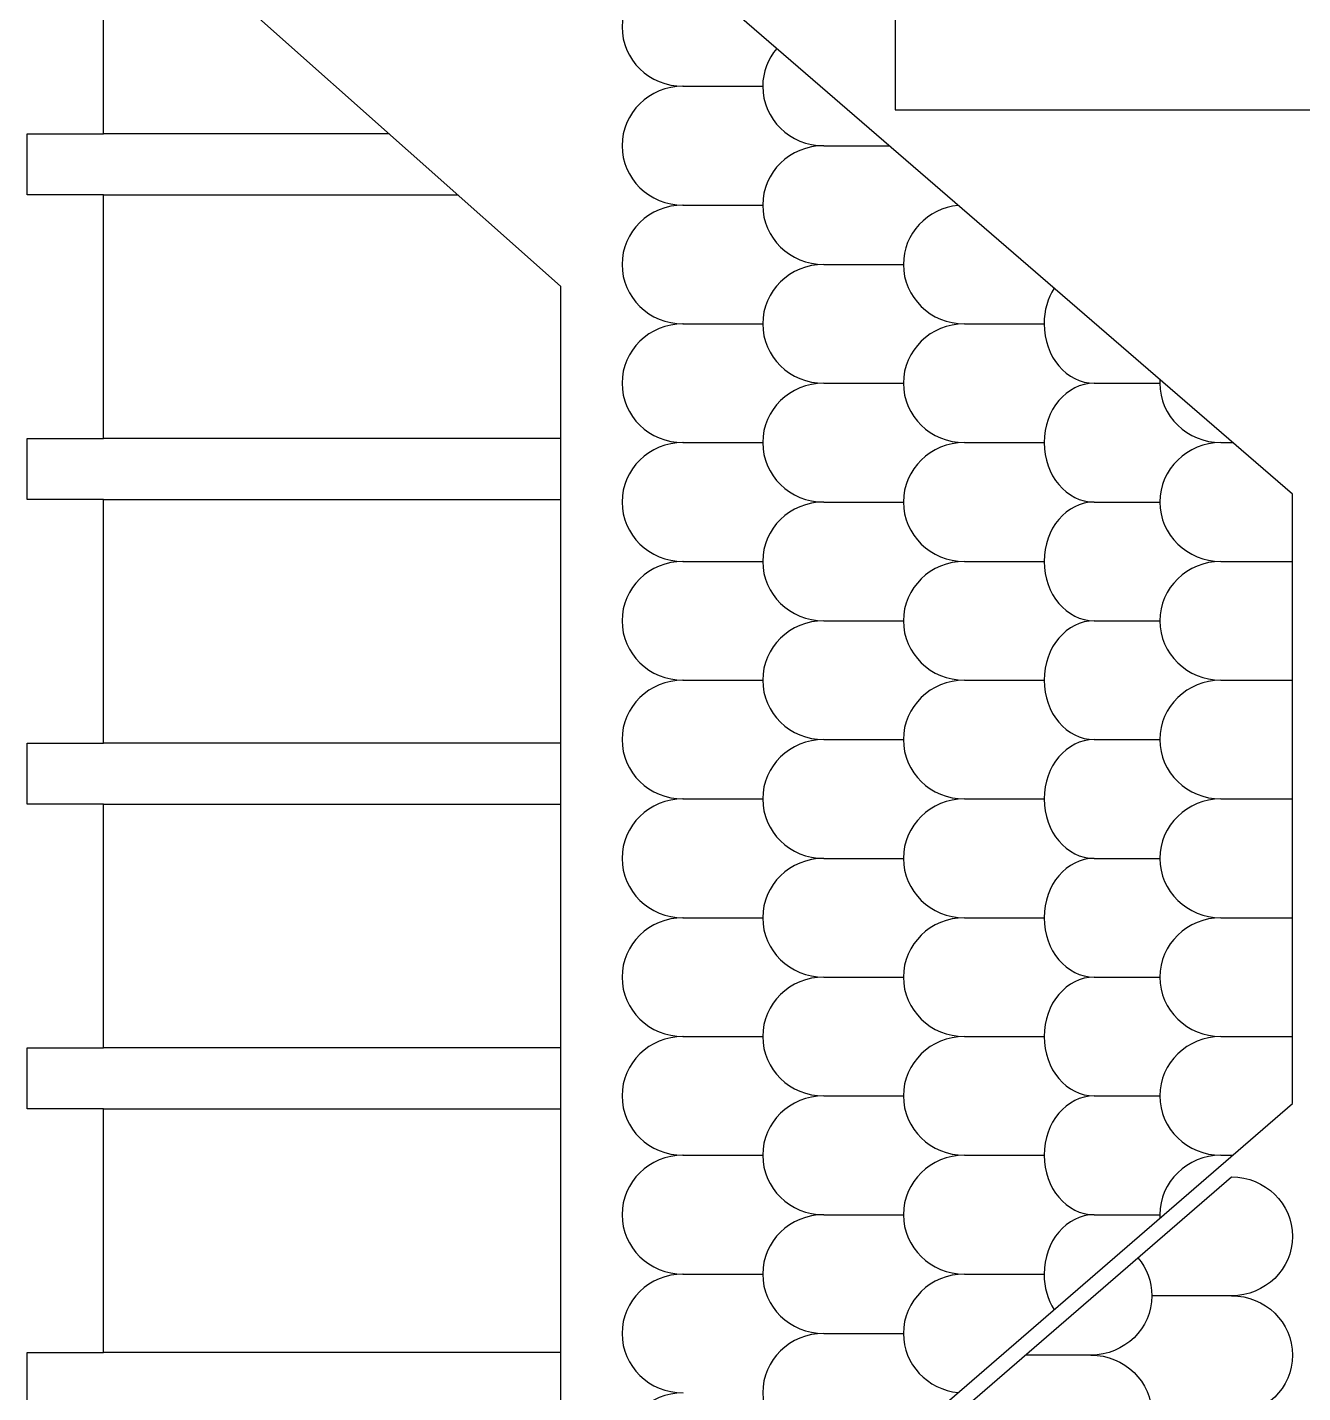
# Model space of a CAD drawing. Header units: centimetres. Extents: x -67.6 to -19.4, y -15.9 to 27.8.
# Drawn here: x -59.6 to -53.33, y 17.36 to 24.08 of the extents above; entities that cross this region are included whole.
import ezdxf

# ---------------------------------------------------------------- set-up
doc = ezdxf.new("R2010")
doc.units = ezdxf.units.CM
doc.header["$MEASUREMENT"] = 0
doc.layers.add('Layer 1', color=7, linetype='Continuous')

msp = doc.modelspace()

# ---------------------------------------------------------------- linework, layer by layer
at = {"layer": 'Layer 1', "color": 250, "lineweight": 25}
for points, knots in [([(-55.33213, 23.67876), (-55.33213, 23.67876), (-55.33213, 27.77876), (-55.33213, 27.77876), (-55.33213, 27.77876), (-51.23213, 27.77876), (-51.23213, 27.77876), (-51.23213, 27.77876), (-51.23213, 23.67876), (-51.23213, 23.67876), (-51.23213, 23.67876), (-55.33213, 23.67876), (-55.33213, 23.67876)], [0, 0, 0, 0, 0.25, 0.25, 0.25, 0.5, 0.5, 0.5, 0.75, 0.75, 0.75, 1, 1, 1, 1]), ([(-59.22922, 14.26102), (-59.22922, 14.26102), (-59.22922, 13.01102), (-59.22922, 13.01102), (-59.22922, 13.01102), (-56.97922, 15.01102), (-56.97922, 15.01102), (-56.97922, 15.01102), (-56.97922, 22.81102), (-56.97922, 22.81102), (-56.97922, 22.81102), (-59.22922, 24.81102), (-59.22922, 24.81102), (-59.22922, 24.81102), (-59.22922, 23.56102), (-59.22922, 23.56102), (-59.22922, 23.56102), (-59.60422, 23.56102), (-59.60422, 23.56102), (-59.60422, 23.56102), (-59.60422, 23.26102), (-59.60422, 23.26102), (-59.60422, 23.26102), (-59.22922, 23.26102), (-59.22922, 23.26102), (-59.22922, 23.26102), (-59.22922, 22.06102), (-59.22922, 22.06102), (-59.22922, 22.06102), (-59.60422, 22.06102), (-59.60422, 22.06102), (-59.60422, 22.06102), (-59.60422, 21.76102), (-59.60422, 21.76102), (-59.60422, 21.76102), (-59.22922, 21.76102), (-59.22922, 21.76102), (-59.22922, 21.76102), (-59.22922, 20.56102), (-59.22922, 20.56102), (-59.22922, 20.56102), (-59.60422, 20.56102), (-59.60422, 20.56102), (-59.60422, 20.56102), (-59.60422, 20.26102), (-59.60422, 20.26102), (-59.60422, 20.26102), (-59.22922, 20.26102), (-59.22922, 20.26102), (-59.22922, 20.26102), (-59.22922, 19.06102), (-59.22922, 19.06102), (-59.22922, 19.06102), (-59.60422, 19.06102), (-59.60422, 19.06102), (-59.60422, 19.06102), (-59.60422, 18.76102), (-59.60422, 18.76102), (-59.60422, 18.76102), (-59.22922, 18.76102), (-59.22922, 18.76102), (-59.22922, 18.76102), (-59.22922, 17.56102), (-59.22922, 17.56102), (-59.22922, 17.56102), (-59.60422, 17.56102), (-59.60422, 17.56102), (-59.60422, 17.56102), (-59.60422, 17.26102), (-59.60422, 17.26102), (-59.60422, 17.26102), (-59.22922, 17.26102), (-59.22922, 17.26102), (-59.22922, 17.26102), (-59.22922, 16.06102), (-59.22922, 16.06102), (-59.22922, 16.06102), (-59.60422, 16.06102), (-59.60422, 16.06102), (-59.60422, 16.06102), (-59.60422, 15.76102), (-59.60422, 15.76102), (-59.60422, 15.76102), (-59.22922, 15.76102), (-59.22922, 15.76102), (-59.22922, 15.76102), (-59.22922, 14.56102), (-59.22922, 14.56102), (-59.22922, 14.56102), (-59.60422, 14.56102), (-59.60422, 14.56102), (-59.60422, 14.56102), (-59.60422, 14.26102), (-59.60422, 14.26102), (-59.60422, 14.26102), (-59.22922, 14.26102), (-59.22922, 14.26102)], [0, 0, 0, 0, 0.03125, 0.03125, 0.03125, 0.0625, 0.0625, 0.0625, 0.09375, 0.09375, 0.09375, 0.125, 0.125, 0.125, 0.15625, 0.15625, 0.15625, 0.1875, 0.1875, 0.1875, 0.21875, 0.21875, 0.21875, 0.25, 0.25, 0.25, 0.28125, 0.28125, 0.28125, 0.3125, 0.3125, 0.3125, 0.34375, 0.34375, 0.34375, 0.375, 0.375, 0.375, 0.40625, 0.40625, 0.40625, 0.4375, 0.4375, 0.4375, 0.46875, 0.46875, 0.46875, 0.5, 0.5, 0.5, 0.53125, 0.53125, 0.53125, 0.5625, 0.5625, 0.5625, 0.59375, 0.59375, 0.59375, 0.625, 0.625, 0.625, 0.65625, 0.65625, 0.65625, 0.6875, 0.6875, 0.6875, 0.71875, 0.71875, 0.71875, 0.75, 0.75, 0.75, 0.78125, 0.78125, 0.78125, 0.8125, 0.8125, 0.8125, 0.84375, 0.84375, 0.84375, 0.875, 0.875, 0.875, 0.90625, 0.90625, 0.90625, 0.9375, 0.9375, 0.9375, 0.96875, 0.96875, 0.96875, 1, 1, 1, 1]), ([(-56.37666, 24.37936), (-56.37666, 24.37936), (-53.37656, 21.78625), (-53.37656, 21.78625), (-53.37656, 21.78625), (-53.37656, 18.78625), (-53.37656, 18.78625), (-53.37656, 18.78625), (-56.37666, 16.19315), (-56.37666, 16.19315), (-56.54234, 16.19315), (-56.67666, 16.32404), (-56.67666, 16.48551), (-56.67666, 16.64699), (-56.54234, 16.77788), (-56.37666, 16.77788), (-56.54234, 16.77788), (-56.67666, 16.90877), (-56.67666, 17.07024), (-56.67666, 17.23172), (-56.54234, 17.36261), (-56.37666, 17.36261), (-56.54234, 17.36261), (-56.67666, 17.4935), (-56.67666, 17.65497), (-56.67666, 17.81644), (-56.54234, 17.94735), (-56.37666, 17.94735), (-56.54234, 17.94734), (-56.67666, 18.07823), (-56.67666, 18.2397), (-56.67666, 18.40117), (-56.54234, 18.53207), (-56.37666, 18.53207), (-56.54234, 18.53206), (-56.67666, 18.66296), (-56.67666, 18.82443), (-56.67666, 18.9859), (-56.54234, 19.1168), (-56.37666, 19.1168), (-56.54234, 19.11679), (-56.67666, 19.24768), (-56.67666, 19.40916), (-56.67666, 19.57063), (-56.54234, 19.70153), (-56.37666, 19.70153), (-56.54234, 19.70152), (-56.67666, 19.83241), (-56.67666, 19.99389), (-56.67666, 20.15536), (-56.54234, 20.28626), (-56.37666, 20.28626), (-56.54234, 20.28625), (-56.67666, 20.41714), (-56.67666, 20.57861), (-56.67666, 20.74009), (-56.54234, 20.87099), (-56.37666, 20.87099), (-56.54234, 20.87098), (-56.67666, 21.00187), (-56.67666, 21.16334), (-56.67666, 21.32482), (-56.54234, 21.45572), (-56.37666, 21.45572), (-56.54234, 21.45571), (-56.67666, 21.5866), (-56.67666, 21.74807), (-56.67666, 21.90954), (-56.54234, 22.04045), (-56.37666, 22.04045), (-56.54234, 22.04044), (-56.67666, 22.17133), (-56.67666, 22.3328), (-56.67666, 22.49427), (-56.54234, 22.62517), (-56.37666, 22.62517), (-56.54234, 22.62516), (-56.67666, 22.75606), (-56.67666, 22.91753), (-56.67666, 23.079), (-56.54234, 23.2099), (-56.37666, 23.2099), (-56.54234, 23.20989), (-56.67666, 23.34078), (-56.67666, 23.50226), (-56.67666, 23.66373), (-56.54234, 23.79463), (-56.37666, 23.79463), (-56.54234, 23.79462), (-56.67666, 23.92551), (-56.67666, 24.08699), (-56.67666, 24.24846), (-56.54234, 24.37936), (-56.37666, 24.37936)], [0, 0, 0, 0, 0.0322581, 0.0322581, 0.0322581, 0.0645161, 0.0645161, 0.0645161, 0.0967742, 0.0967742, 0.0967742, 0.1290323, 0.1290323, 0.1290323, 0.1612903, 0.1612903, 0.1612903, 0.1935484, 0.1935484, 0.1935484, 0.2258065, 0.2258065, 0.2258065, 0.2580645, 0.2580645, 0.2580645, 0.2903226, 0.2903226, 0.2903226, 0.3225806, 0.3225806, 0.3225806, 0.3548387, 0.3548387, 0.3548387, 0.3870968, 0.3870968, 0.3870968, 0.4193548, 0.4193548, 0.4193548, 0.4516129, 0.4516129, 0.4516129, 0.483871, 0.483871, 0.483871, 0.516129, 0.516129, 0.516129, 0.5483871, 0.5483871, 0.5483871, 0.5806452, 0.5806452, 0.5806452, 0.6129032, 0.6129032, 0.6129032, 0.6451613, 0.6451613, 0.6451613, 0.6774194, 0.6774194, 0.6774194, 0.7096774, 0.7096774, 0.7096774, 0.7419355, 0.7419355, 0.7419355, 0.7741935, 0.7741935, 0.7741935, 0.8064516, 0.8064516, 0.8064516, 0.8387097, 0.8387097, 0.8387097, 0.8709677, 0.8709677, 0.8709677, 0.9032258, 0.9032258, 0.9032258, 0.9354839, 0.9354839, 0.9354839, 0.9677419, 0.9677419, 0.9677419, 1, 1, 1, 1]), ([(-53.67656, 18.42536), (-53.67656, 18.42536), (-56.67666, 15.83225), (-56.67666, 15.83225), (-56.67666, 15.83225), (-56.67666, 12.83225), (-56.67666, 12.83225), (-56.67666, 12.83225), (-53.67656, 10.23915), (-53.67656, 10.23915), (-53.51088, 10.23915), (-53.37656, 10.37004), (-53.37656, 10.53151), (-53.37656, 10.69299), (-53.51088, 10.82388), (-53.67656, 10.82388), (-53.51088, 10.82388), (-53.37656, 10.95477), (-53.37656, 11.11624), (-53.37656, 11.27772), (-53.51088, 11.40861), (-53.67656, 11.40861), (-53.51088, 11.40861), (-53.37656, 11.5395), (-53.37656, 11.70097), (-53.37656, 11.86244), (-53.51088, 11.99335), (-53.67656, 11.99335), (-53.51088, 11.99334), (-53.37656, 12.12423), (-53.37656, 12.2857), (-53.37656, 12.44717), (-53.51088, 12.57807), (-53.67656, 12.57807), (-53.51088, 12.57806), (-53.37656, 12.70896), (-53.37656, 12.87043), (-53.37656, 13.0319), (-53.51088, 13.1628), (-53.67656, 13.1628), (-53.51088, 13.16279), (-53.37656, 13.29368), (-53.37656, 13.45516), (-53.37656, 13.61663), (-53.51088, 13.74753), (-53.67656, 13.74753), (-53.51088, 13.74752), (-53.37656, 13.87841), (-53.37656, 14.03989), (-53.37656, 14.20136), (-53.51088, 14.33226), (-53.67656, 14.33226), (-53.51088, 14.33225), (-53.37656, 14.46314), (-53.37656, 14.62461), (-53.37656, 14.78609), (-53.51088, 14.91699), (-53.67656, 14.91699), (-53.51088, 14.91698), (-53.37656, 15.04787), (-53.37656, 15.20934), (-53.37656, 15.37082), (-53.51088, 15.50172), (-53.67656, 15.50172), (-53.51088, 15.50171), (-53.37656, 15.6326), (-53.37656, 15.79407), (-53.37656, 15.95554), (-53.51088, 16.08645), (-53.67656, 16.08645), (-53.51088, 16.08644), (-53.37656, 16.21733), (-53.37656, 16.3788), (-53.37656, 16.54027), (-53.51088, 16.67117), (-53.67656, 16.67117), (-53.51088, 16.67116), (-53.37656, 16.80206), (-53.37656, 16.96353), (-53.37656, 17.125), (-53.51088, 17.2559), (-53.67656, 17.2559), (-53.51088, 17.25589), (-53.37656, 17.38678), (-53.37656, 17.54826), (-53.37656, 17.70973), (-53.51088, 17.84063), (-53.67656, 17.84063), (-53.51088, 17.84062), (-53.37656, 17.97151), (-53.37656, 18.13299), (-53.37656, 18.29446), (-53.51088, 18.42536), (-53.67656, 18.42536)], [0, 0, 0, 0, 0.0322581, 0.0322581, 0.0322581, 0.0645161, 0.0645161, 0.0645161, 0.0967742, 0.0967742, 0.0967742, 0.1290323, 0.1290323, 0.1290323, 0.1612903, 0.1612903, 0.1612903, 0.1935484, 0.1935484, 0.1935484, 0.2258065, 0.2258065, 0.2258065, 0.2580645, 0.2580645, 0.2580645, 0.2903226, 0.2903226, 0.2903226, 0.3225806, 0.3225806, 0.3225806, 0.3548387, 0.3548387, 0.3548387, 0.3870968, 0.3870968, 0.3870968, 0.4193548, 0.4193548, 0.4193548, 0.4516129, 0.4516129, 0.4516129, 0.483871, 0.483871, 0.483871, 0.516129, 0.516129, 0.516129, 0.5483871, 0.5483871, 0.5483871, 0.5806452, 0.5806452, 0.5806452, 0.6129032, 0.6129032, 0.6129032, 0.6451613, 0.6451613, 0.6451613, 0.6774194, 0.6774194, 0.6774194, 0.7096774, 0.7096774, 0.7096774, 0.7419355, 0.7419355, 0.7419355, 0.7741935, 0.7741935, 0.7741935, 0.8064516, 0.8064516, 0.8064516, 0.8387097, 0.8387097, 0.8387097, 0.8709677, 0.8709677, 0.8709677, 0.9032258, 0.9032258, 0.9032258, 0.9354839, 0.9354839, 0.9354839, 0.9677419, 0.9677419, 0.9677419, 1, 1, 1, 1])]:
    msp.add_open_spline(points, degree=3, knots=knots, dxfattribs=at)
at = {"layer": 'Layer 1', "color": 240, "lineweight": 25}
for points, knots in [([(-55.91557, 23.98082), (-55.95848, 23.93026), (-55.98426, 23.86537), (-55.98426, 23.79463), (-55.98426, 23.63315), (-55.84994, 23.50226), (-55.68426, 23.50226), (-55.68426, 23.50226), (-55.47474, 23.50226), (-55.3619, 23.50226)], [0, 0, 0, 0, 0.3333333, 0.3333333, 0.3333333, 0.6666667, 0.6666667, 0.6666667, 1, 1, 1, 1]), ([(-56.37843, 23.79462), (-56.37785, 23.79462), (-56.37725, 23.79462), (-56.37666, 23.79462), (-56.37666, 23.79462), (-55.98426, 23.79462), (-55.98426, 23.79462)], [0, 0, 0, 0, 0.5, 0.5, 0.5, 1, 1, 1, 1]), ([(-55.68426, 23.50227), (-55.84994, 23.50227), (-55.98426, 23.37137), (-55.98426, 23.2099), (-55.98426, 23.04842), (-55.84994, 22.91753), (-55.68426, 22.91753), (-55.68426, 22.91753), (-55.29186, 22.91753), (-55.29186, 22.91753)], [0, 0, 0, 0, 0.3333333, 0.3333333, 0.3333333, 0.6666667, 0.6666667, 0.6666667, 1, 1, 1, 1]), ([(-56.37843, 23.20989), (-56.37785, 23.20989), (-56.37725, 23.20989), (-56.37666, 23.20989), (-56.37666, 23.20989), (-55.98426, 23.20989), (-55.98426, 23.20989)], [0, 0, 0, 0, 0.5, 0.5, 0.5, 1, 1, 1, 1]), ([(-55.02197, 23.20845), (-55.17351, 23.19374), (-55.29186, 23.0691), (-55.29186, 22.91754), (-55.29186, 22.75606), (-55.15754, 22.62517), (-54.99186, 22.62517), (-54.99186, 22.62517), (-54.59946, 22.62517), (-54.59946, 22.62517)], [0, 0, 0, 0, 0.3333333, 0.3333333, 0.3333333, 0.6666667, 0.6666667, 0.6666667, 1, 1, 1, 1]), ([(-55.68426, 22.91754), (-55.84994, 22.91754), (-55.98426, 22.78664), (-55.98426, 22.62517), (-55.98426, 22.46369), (-55.84994, 22.3328), (-55.68426, 22.3328), (-55.68426, 22.3328), (-55.29186, 22.3328), (-55.29186, 22.3328)], [0, 0, 0, 0, 0.3333333, 0.3333333, 0.3333333, 0.6666667, 0.6666667, 0.6666667, 1, 1, 1, 1]), ([(-54.55009, 22.80058), (-54.58108, 22.75172), (-54.59946, 22.69098), (-54.59946, 22.62516), (-54.59946, 22.46369), (-54.48891, 22.3328), (-54.35254, 22.3328), (-54.35254, 22.3328), (-54.02958, 22.3328), (-54.02958, 22.3328)], [0, 0, 0, 0, 0.3333333, 0.3333333, 0.3333333, 0.6666667, 0.6666667, 0.6666667, 1, 1, 1, 1]), ([(-56.37843, 22.62516), (-56.37785, 22.62516), (-56.37725, 22.62516), (-56.37666, 22.62516), (-56.37666, 22.62516), (-55.98426, 22.62516), (-55.98426, 22.62516)], [0, 0, 0, 0, 0.5, 0.5, 0.5, 1, 1, 1, 1]), ([(-54.99186, 22.62517), (-55.15754, 22.62517), (-55.29186, 22.49427), (-55.29186, 22.33281), (-55.29186, 22.17133), (-55.15754, 22.04045), (-54.99186, 22.04045), (-54.99186, 22.04045), (-54.59946, 22.04045), (-54.59946, 22.04045)], [0, 0, 0, 0, 0.3333333, 0.3333333, 0.3333333, 0.6666667, 0.6666667, 0.6666667, 1, 1, 1, 1]), ([(-55.68426, 22.33281), (-55.84994, 22.33281), (-55.98426, 22.20191), (-55.98426, 22.04045), (-55.98426, 21.87896), (-55.84994, 21.74807), (-55.68426, 21.74807), (-55.68426, 21.74807), (-55.29186, 21.74807), (-55.29186, 21.74807)], [0, 0, 0, 0, 0.3333333, 0.3333333, 0.3333333, 0.6666667, 0.6666667, 0.6666667, 1, 1, 1, 1]), ([(-54.35254, 22.3328), (-54.48891, 22.3328), (-54.59946, 22.20191), (-54.59946, 22.04044), (-54.59946, 21.87896), (-54.48891, 21.74807), (-54.35254, 21.74807), (-54.35254, 21.74807), (-54.02958, 21.74807), (-54.02958, 21.74807)], [0, 0, 0, 0, 0.3333333, 0.3333333, 0.3333333, 0.6666667, 0.6666667, 0.6666667, 1, 1, 1, 1]), ([(-54.02906, 22.35023), (-54.0294, 22.34447), (-54.02958, 22.33865), (-54.02958, 22.3328), (-54.02958, 22.17133), (-53.89526, 22.04044), (-53.72958, 22.04044), (-53.72958, 22.04044), (-53.70611, 22.04044), (-53.67065, 22.04044)], [0, 0, 0, 0, 0.3333333, 0.3333333, 0.3333333, 0.6666667, 0.6666667, 0.6666667, 1, 1, 1, 1]), ([(-56.37843, 22.04044), (-56.37785, 22.04044), (-56.37725, 22.04044), (-56.37666, 22.04044), (-56.37666, 22.04044), (-55.98426, 22.04044), (-55.98426, 22.04044)], [0, 0, 0, 0, 0.5, 0.5, 0.5, 1, 1, 1, 1]), ([(-54.99186, 22.04045), (-55.15754, 22.04045), (-55.29186, 21.90954), (-55.29186, 21.74808), (-55.29186, 21.5866), (-55.15754, 21.45572), (-54.99186, 21.45572), (-54.99186, 21.45572), (-54.59946, 21.45572), (-54.59946, 21.45572)], [0, 0, 0, 0, 0.3333333, 0.3333333, 0.3333333, 0.6666667, 0.6666667, 0.6666667, 1, 1, 1, 1]), ([(-53.72958, 22.04045), (-53.89526, 22.04045), (-54.02958, 21.90954), (-54.02958, 21.74807), (-54.02958, 21.5866), (-53.89526, 21.45571), (-53.72958, 21.45571), (-53.72958, 21.45571), (-53.47604, 21.45571), (-53.37656, 21.45571)], [0, 0, 0, 0, 0.3333333, 0.3333333, 0.3333333, 0.6666667, 0.6666667, 0.6666667, 1, 1, 1, 1]), ([(-55.68426, 21.74808), (-55.84994, 21.74808), (-55.98426, 21.61718), (-55.98426, 21.45572), (-55.98426, 21.29423), (-55.84994, 21.16334), (-55.68426, 21.16334), (-55.68426, 21.16334), (-55.29186, 21.16334), (-55.29186, 21.16334)], [0, 0, 0, 0, 0.3333333, 0.3333333, 0.3333333, 0.6666667, 0.6666667, 0.6666667, 1, 1, 1, 1]), ([(-54.35254, 21.74807), (-54.48891, 21.74807), (-54.59946, 21.61718), (-54.59946, 21.45571), (-54.59946, 21.29423), (-54.48891, 21.16334), (-54.35254, 21.16334), (-54.35254, 21.16334), (-54.02958, 21.16334), (-54.02958, 21.16334)], [0, 0, 0, 0, 0.3333333, 0.3333333, 0.3333333, 0.6666667, 0.6666667, 0.6666667, 1, 1, 1, 1]), ([(-56.37843, 21.45571), (-56.37785, 21.45571), (-56.37725, 21.45571), (-56.37666, 21.45571), (-56.37666, 21.45571), (-55.98426, 21.45571), (-55.98426, 21.45571)], [0, 0, 0, 0, 0.5, 0.5, 0.5, 1, 1, 1, 1]), ([(-54.99186, 21.45572), (-55.15754, 21.45572), (-55.29186, 21.32482), (-55.29186, 21.16335), (-55.29186, 21.00187), (-55.15754, 20.87099), (-54.99186, 20.87099), (-54.99186, 20.87099), (-54.59946, 20.87099), (-54.59946, 20.87099)], [0, 0, 0, 0, 0.3333333, 0.3333333, 0.3333333, 0.6666667, 0.6666667, 0.6666667, 1, 1, 1, 1]), ([(-53.72958, 21.45572), (-53.89526, 21.45572), (-54.02958, 21.32482), (-54.02958, 21.16334), (-54.02958, 21.00187), (-53.89526, 20.87098), (-53.72958, 20.87098), (-53.72958, 20.87098), (-53.47604, 20.87098), (-53.37656, 20.87098)], [0, 0, 0, 0, 0.3333333, 0.3333333, 0.3333333, 0.6666667, 0.6666667, 0.6666667, 1, 1, 1, 1]), ([(-55.68426, 21.16335), (-55.84994, 21.16335), (-55.98426, 21.03245), (-55.98426, 20.87099), (-55.98426, 20.70951), (-55.84994, 20.57861), (-55.68426, 20.57861), (-55.68426, 20.57861), (-55.29186, 20.57861), (-55.29186, 20.57861)], [0, 0, 0, 0, 0.3333333, 0.3333333, 0.3333333, 0.6666667, 0.6666667, 0.6666667, 1, 1, 1, 1]), ([(-54.35254, 21.16334), (-54.48891, 21.16334), (-54.59946, 21.03245), (-54.59946, 20.87098), (-54.59946, 20.70951), (-54.48891, 20.57861), (-54.35254, 20.57861), (-54.35254, 20.57861), (-54.02958, 20.57861), (-54.02958, 20.57861)], [0, 0, 0, 0, 0.3333333, 0.3333333, 0.3333333, 0.6666667, 0.6666667, 0.6666667, 1, 1, 1, 1]), ([(-56.37843, 20.87098), (-56.37785, 20.87098), (-56.37725, 20.87098), (-56.37666, 20.87098), (-56.37666, 20.87098), (-55.98426, 20.87098), (-55.98426, 20.87098)], [0, 0, 0, 0, 0.5, 0.5, 0.5, 1, 1, 1, 1]), ([(-54.99186, 20.87099), (-55.15754, 20.87099), (-55.29186, 20.74009), (-55.29186, 20.57862), (-55.29186, 20.41714), (-55.15754, 20.28626), (-54.99186, 20.28626), (-54.99186, 20.28626), (-54.59946, 20.28626), (-54.59946, 20.28626)], [0, 0, 0, 0, 0.3333333, 0.3333333, 0.3333333, 0.6666667, 0.6666667, 0.6666667, 1, 1, 1, 1]), ([(-53.72958, 20.87099), (-53.89526, 20.87099), (-54.02958, 20.74009), (-54.02958, 20.57861), (-54.02958, 20.41714), (-53.89526, 20.28625), (-53.72958, 20.28625), (-53.72958, 20.28625), (-53.47604, 20.28625), (-53.37656, 20.28625)], [0, 0, 0, 0, 0.3333333, 0.3333333, 0.3333333, 0.6666667, 0.6666667, 0.6666667, 1, 1, 1, 1]), ([(-55.68426, 20.57862), (-55.84994, 20.57862), (-55.98426, 20.44772), (-55.98426, 20.28626), (-55.98426, 20.12478), (-55.84994, 19.99389), (-55.68426, 19.99389), (-55.68426, 19.99389), (-55.29186, 19.99389), (-55.29186, 19.99389)], [0, 0, 0, 0, 0.3333333, 0.3333333, 0.3333333, 0.6666667, 0.6666667, 0.6666667, 1, 1, 1, 1]), ([(-54.35254, 20.57861), (-54.48891, 20.57861), (-54.59946, 20.44772), (-54.59946, 20.28625), (-54.59946, 20.12478), (-54.48891, 19.99389), (-54.35254, 19.99389), (-54.35254, 19.99389), (-54.02958, 19.99389), (-54.02958, 19.99389)], [0, 0, 0, 0, 0.3333333, 0.3333333, 0.3333333, 0.6666667, 0.6666667, 0.6666667, 1, 1, 1, 1]), ([(-56.37843, 20.28625), (-56.37785, 20.28625), (-56.37725, 20.28625), (-56.37666, 20.28625), (-56.37666, 20.28625), (-55.98426, 20.28625), (-55.98426, 20.28625)], [0, 0, 0, 0, 0.5, 0.5, 0.5, 1, 1, 1, 1]), ([(-54.99186, 20.28626), (-55.15754, 20.28626), (-55.29186, 20.15536), (-55.29186, 19.9939), (-55.29186, 19.83241), (-55.15754, 19.70153), (-54.99186, 19.70153), (-54.99186, 19.70153), (-54.59946, 19.70153), (-54.59946, 19.70153)], [0, 0, 0, 0, 0.3333333, 0.3333333, 0.3333333, 0.6666667, 0.6666667, 0.6666667, 1, 1, 1, 1]), ([(-53.72958, 20.28626), (-53.89526, 20.28626), (-54.02958, 20.15536), (-54.02958, 19.99389), (-54.02958, 19.83241), (-53.89526, 19.70152), (-53.72958, 19.70152), (-53.72958, 19.70152), (-53.47604, 19.70152), (-53.37656, 19.70152)], [0, 0, 0, 0, 0.3333333, 0.3333333, 0.3333333, 0.6666667, 0.6666667, 0.6666667, 1, 1, 1, 1]), ([(-55.68426, 19.9939), (-55.84994, 19.9939), (-55.98426, 19.86299), (-55.98426, 19.70153), (-55.98426, 19.54005), (-55.84994, 19.40916), (-55.68426, 19.40916), (-55.68426, 19.40916), (-55.29186, 19.40916), (-55.29186, 19.40916)], [0, 0, 0, 0, 0.3333333, 0.3333333, 0.3333333, 0.6666667, 0.6666667, 0.6666667, 1, 1, 1, 1]), ([(-54.35254, 19.99389), (-54.48891, 19.99389), (-54.59946, 19.86299), (-54.59946, 19.70152), (-54.59946, 19.54005), (-54.48891, 19.40916), (-54.35254, 19.40916), (-54.35254, 19.40916), (-54.02958, 19.40916), (-54.02958, 19.40916)], [0, 0, 0, 0, 0.3333333, 0.3333333, 0.3333333, 0.6666667, 0.6666667, 0.6666667, 1, 1, 1, 1]), ([(-56.37843, 19.70152), (-56.37785, 19.70152), (-56.37725, 19.70152), (-56.37666, 19.70152), (-56.37666, 19.70152), (-55.98426, 19.70152), (-55.98426, 19.70152)], [0, 0, 0, 0, 0.5, 0.5, 0.5, 1, 1, 1, 1]), ([(-54.99186, 19.70153), (-55.15754, 19.70153), (-55.29186, 19.57063), (-55.29186, 19.40917), (-55.29186, 19.24768), (-55.15754, 19.1168), (-54.99186, 19.1168), (-54.99186, 19.1168), (-54.59946, 19.1168), (-54.59946, 19.1168)], [0, 0, 0, 0, 0.3333333, 0.3333333, 0.3333333, 0.6666667, 0.6666667, 0.6666667, 1, 1, 1, 1]), ([(-53.72958, 19.70153), (-53.89526, 19.70153), (-54.02958, 19.57063), (-54.02958, 19.40916), (-54.02958, 19.24768), (-53.89526, 19.11679), (-53.72958, 19.11679), (-53.72958, 19.11679), (-53.47604, 19.11679), (-53.37656, 19.11679)], [0, 0, 0, 0, 0.3333333, 0.3333333, 0.3333333, 0.6666667, 0.6666667, 0.6666667, 1, 1, 1, 1]), ([(-55.68426, 19.40917), (-55.84994, 19.40917), (-55.98426, 19.27827), (-55.98426, 19.1168), (-55.98426, 18.95532), (-55.84994, 18.82443), (-55.68426, 18.82443), (-55.68426, 18.82443), (-55.29186, 18.82443), (-55.29186, 18.82443)], [0, 0, 0, 0, 0.3333333, 0.3333333, 0.3333333, 0.6666667, 0.6666667, 0.6666667, 1, 1, 1, 1]), ([(-54.35254, 19.40916), (-54.48891, 19.40916), (-54.59946, 19.27827), (-54.59946, 19.11679), (-54.59946, 18.95532), (-54.48891, 18.82443), (-54.35254, 18.82443), (-54.35254, 18.82443), (-54.02958, 18.82443), (-54.02958, 18.82443)], [0, 0, 0, 0, 0.3333333, 0.3333333, 0.3333333, 0.6666667, 0.6666667, 0.6666667, 1, 1, 1, 1]), ([(-56.37843, 19.11679), (-56.37785, 19.11679), (-56.37725, 19.11679), (-56.37666, 19.11679), (-56.37666, 19.11679), (-55.98426, 19.11679), (-55.98426, 19.11679)], [0, 0, 0, 0, 0.5, 0.5, 0.5, 1, 1, 1, 1]), ([(-54.99186, 19.1168), (-55.15754, 19.1168), (-55.29186, 18.9859), (-55.29186, 18.82444), (-55.29186, 18.66296), (-55.15754, 18.53207), (-54.99186, 18.53207), (-54.99186, 18.53207), (-54.59946, 18.53207), (-54.59946, 18.53207)], [0, 0, 0, 0, 0.3333333, 0.3333333, 0.3333333, 0.6666667, 0.6666667, 0.6666667, 1, 1, 1, 1]), ([(-53.72958, 19.1168), (-53.89526, 19.1168), (-54.02958, 18.9859), (-54.02958, 18.82443), (-54.02958, 18.66296), (-53.89526, 18.53206), (-53.72958, 18.53206), (-53.72958, 18.53206), (-53.70611, 18.53206), (-53.67065, 18.53206)], [0, 0, 0, 0, 0.3333333, 0.3333333, 0.3333333, 0.6666667, 0.6666667, 0.6666667, 1, 1, 1, 1]), ([(-55.68426, 18.82444), (-55.84994, 18.82444), (-55.98426, 18.69354), (-55.98426, 18.53207), (-55.98426, 18.37059), (-55.84994, 18.2397), (-55.68426, 18.2397), (-55.68426, 18.2397), (-55.29186, 18.2397), (-55.29186, 18.2397)], [0, 0, 0, 0, 0.3333333, 0.3333333, 0.3333333, 0.6666667, 0.6666667, 0.6666667, 1, 1, 1, 1]), ([(-54.35254, 18.82443), (-54.48891, 18.82443), (-54.59946, 18.69354), (-54.59946, 18.53206), (-54.59946, 18.37059), (-54.48891, 18.2397), (-54.35254, 18.2397), (-54.35254, 18.2397), (-54.02958, 18.2397), (-54.02958, 18.2397)], [0, 0, 0, 0, 0.3333333, 0.3333333, 0.3333333, 0.6666667, 0.6666667, 0.6666667, 1, 1, 1, 1]), ([(-56.37843, 18.53206), (-56.37785, 18.53206), (-56.37725, 18.53206), (-56.37666, 18.53206), (-56.37666, 18.53206), (-55.98426, 18.53206), (-55.98426, 18.53206)], [0, 0, 0, 0, 0.5, 0.5, 0.5, 1, 1, 1, 1]), ([(-54.99186, 18.53207), (-55.15754, 18.53207), (-55.29186, 18.40117), (-55.29186, 18.23971), (-55.29186, 18.07823), (-55.15754, 17.94735), (-54.99186, 17.94735), (-54.99186, 17.94735), (-54.59946, 17.94735), (-54.59946, 17.94735)], [0, 0, 0, 0, 0.3333333, 0.3333333, 0.3333333, 0.6666667, 0.6666667, 0.6666667, 1, 1, 1, 1]), ([(-53.72958, 18.53207), (-53.89526, 18.53207), (-54.02958, 18.40117), (-54.02958, 18.2397), (-54.02958, 18.23385), (-54.0294, 18.22803), (-54.02906, 18.22227)], [0, 0, 0, 0, 0.5, 0.5, 0.5, 1, 1, 1, 1]), ([(-55.68426, 18.23971), (-55.84994, 18.23971), (-55.98426, 18.10881), (-55.98426, 17.94735), (-55.98426, 17.78586), (-55.84994, 17.65497), (-55.68426, 17.65497), (-55.68426, 17.65497), (-55.29186, 17.65497), (-55.29186, 17.65497)], [0, 0, 0, 0, 0.3333333, 0.3333333, 0.3333333, 0.6666667, 0.6666667, 0.6666667, 1, 1, 1, 1]), ([(-54.35254, 18.2397), (-54.48891, 18.2397), (-54.59946, 18.10881), (-54.59946, 17.94734), (-54.59946, 17.88152), (-54.58109, 17.82077), (-54.5501, 17.77192)], [0, 0, 0, 0, 0.5, 0.5, 0.5, 1, 1, 1, 1]), ([(-54.13765, 18.02682), (-54.09474, 17.97626), (-54.06896, 17.91137), (-54.06896, 17.84063), (-54.06896, 17.67915), (-54.20328, 17.54826), (-54.36896, 17.54826), (-54.36896, 17.54826), (-54.57848, 17.54826), (-54.69132, 17.54826)], [0, 0, 0, 0, 0.3333333, 0.3333333, 0.3333333, 0.6666667, 0.6666667, 0.6666667, 1, 1, 1, 1]), ([(-56.37843, 17.94734), (-56.37785, 17.94734), (-56.37725, 17.94734), (-56.37666, 17.94734), (-56.37666, 17.94734), (-55.98426, 17.94734), (-55.98426, 17.94734)], [0, 0, 0, 0, 0.5, 0.5, 0.5, 1, 1, 1, 1]), ([(-54.99186, 17.94735), (-55.15754, 17.94735), (-55.29186, 17.81644), (-55.29186, 17.65497), (-55.29186, 17.5034), (-55.17351, 17.37877), (-55.02197, 17.36406)], [0, 0, 0, 0, 0.5, 0.5, 0.5, 1, 1, 1, 1]), ([(-53.67479, 17.84062), (-53.67537, 17.84062), (-53.67597, 17.84062), (-53.67656, 17.84062), (-53.67656, 17.84062), (-54.06896, 17.84062), (-54.06896, 17.84062)], [0, 0, 0, 0, 0.5, 0.5, 0.5, 1, 1, 1, 1]), ([(-55.68426, 17.65497), (-55.84994, 17.65497), (-55.98426, 17.52408), (-55.98426, 17.36261), (-55.98426, 17.20113), (-55.84994, 17.07024), (-55.68426, 17.07024), (-55.68426, 17.07024), (-55.47475, 17.07024), (-55.36191, 17.07024)], [0, 0, 0, 0, 0.3333333, 0.3333333, 0.3333333, 0.6666667, 0.6666667, 0.6666667, 1, 1, 1, 1]), ([(-54.36896, 17.54827), (-54.20328, 17.54827), (-54.06896, 17.41737), (-54.06896, 17.2559), (-54.06896, 17.09442), (-54.20328, 16.96353), (-54.36896, 16.96353), (-54.36896, 16.96353), (-54.76136, 16.96353), (-54.76136, 16.96353)], [0, 0, 0, 0, 0.3333333, 0.3333333, 0.3333333, 0.6666667, 0.6666667, 0.6666667, 1, 1, 1, 1])]:
    msp.add_open_spline(points, degree=3, knots=knots, dxfattribs=at)
for points in [[(-56.37666, 23.79463), (-56.37725, 23.79463), (-56.37784, 23.79462), (-56.37843, 23.79462)], [(-57.82297, 23.56102), (-57.82297, 23.56102), (-59.22922, 23.56102), (-59.22922, 23.56102)], [(-59.22922, 23.26102), (-59.22922, 23.26102), (-57.48547, 23.26102), (-57.48547, 23.26102)], [(-56.37666, 23.2099), (-56.37725, 23.2099), (-56.37784, 23.20989), (-56.37843, 23.20989)], [(-56.37666, 22.62517), (-56.37725, 22.62517), (-56.37784, 22.62516), (-56.37843, 22.62516)], [(-56.97922, 22.06102), (-56.97922, 22.06102), (-59.22922, 22.06102), (-59.22922, 22.06102)], [(-56.37666, 22.04045), (-56.37725, 22.04045), (-56.37784, 22.04044), (-56.37843, 22.04044)], [(-59.22922, 21.76102), (-59.22922, 21.76102), (-56.97922, 21.76102), (-56.97922, 21.76102)], [(-56.37666, 21.45572), (-56.37725, 21.45572), (-56.37784, 21.45571), (-56.37843, 21.45571)], [(-56.37666, 20.87099), (-56.37725, 20.87099), (-56.37784, 20.87098), (-56.37843, 20.87098)], [(-56.97922, 20.56102), (-56.97922, 20.56102), (-59.22922, 20.56102), (-59.22922, 20.56102)], [(-59.22922, 20.26102), (-59.22922, 20.26102), (-56.97922, 20.26102), (-56.97922, 20.26102)], [(-56.37666, 20.28626), (-56.37725, 20.28626), (-56.37784, 20.28625), (-56.37843, 20.28625)], [(-56.37666, 19.70153), (-56.37725, 19.70153), (-56.37784, 19.70152), (-56.37843, 19.70152)], [(-56.37666, 19.1168), (-56.37725, 19.1168), (-56.37784, 19.11679), (-56.37843, 19.11679)], [(-56.97922, 19.06102), (-56.97922, 19.06102), (-59.22922, 19.06102), (-59.22922, 19.06102)], [(-59.22922, 18.76102), (-59.22922, 18.76102), (-56.97922, 18.76102), (-56.97922, 18.76102)], [(-56.37666, 18.53207), (-56.37725, 18.53207), (-56.37784, 18.53206), (-56.37843, 18.53206)], [(-56.37666, 17.94735), (-56.37725, 17.94735), (-56.37784, 17.94734), (-56.37843, 17.94734)], [(-53.67656, 17.84063), (-53.67597, 17.84063), (-53.67538, 17.84062), (-53.67479, 17.84062)], [(-56.97922, 17.56102), (-56.97922, 17.56102), (-59.22922, 17.56102), (-59.22922, 17.56102)]]:
    msp.add_open_spline(points, degree=3, dxfattribs=at)

doc.saveas('drawing.dxf')
